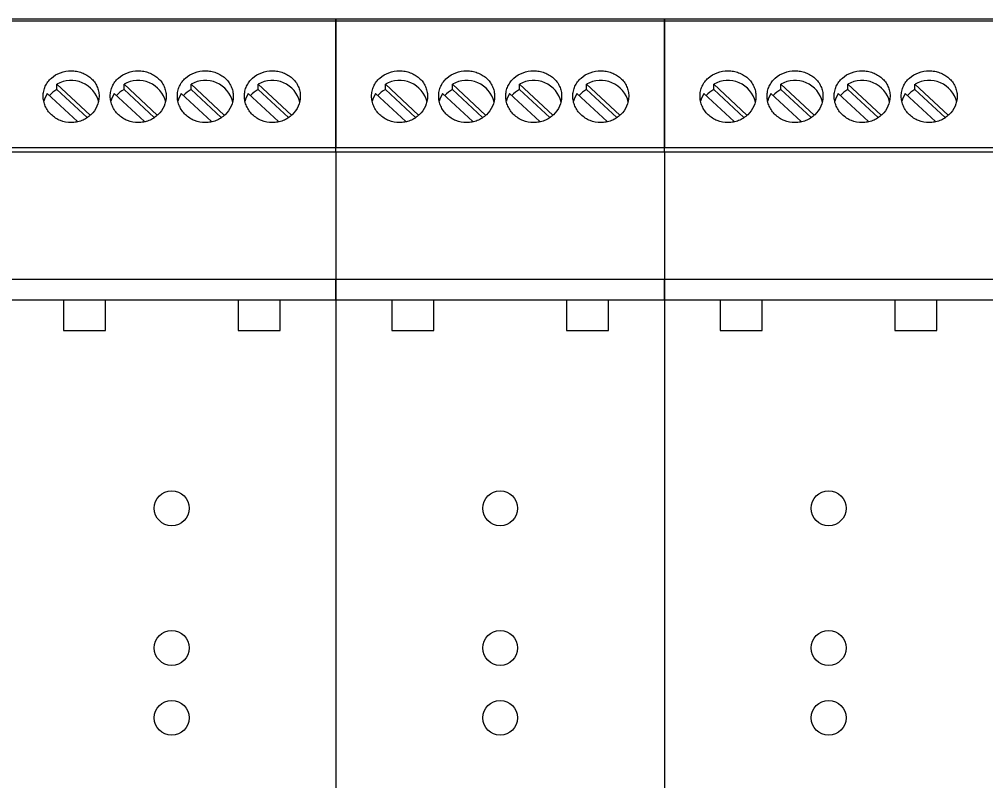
# Model space of a CAD drawing. Header units: millimetres. Extents: x 4137 to 6698, y 1400 to 3585.
# Drawn here: x 5563 to 5632.1, y 2491.3 to 2545.8 of the extents above; entities that cross this region are included whole.
import ezdxf

# ---------------------------------------------------------------- set-up
doc = ezdxf.new("R2010")
doc.units = ezdxf.units.MM
doc.layers.add('000-PI-Oprema', color=30, linetype='Continuous', lineweight=5)

msp = doc.modelspace()

# ---------------------------------------------------------------- linework, layer by layer
at = {"layer": '000-PI-Oprema', "color": 0, "linetype": 'ByBlock', "lineweight": 0}
for p, q in [((5585.645, 2545.778), (5562.145, 2545.778)), ((5562.145, 2545.678), (5585.645, 2545.678)), ((5585.645, 2545.778), (5585.645, 2545.678)), ((5609.145, 2545.778), (5585.645, 2545.778)), ((5585.645, 2545.678), (5585.645, 2545.778)), ((5585.645, 2545.678), (5585.645, 2536.578)), ((5585.645, 2536.578), (5585.645, 2545.678)), ((5585.645, 2545.678), (5609.145, 2545.678)), ((5609.145, 2545.778), (5609.145, 2545.678)), ((5632.645, 2545.778), (5609.145, 2545.778)), ((5609.145, 2545.678), (5609.145, 2545.778)), ((5609.145, 2545.678), (5609.145, 2536.578)), ((5609.145, 2536.578), (5609.145, 2545.678)), ((5609.145, 2545.678), (5632.645, 2545.678)), ((5565.679, 2540.752), (5565.679, 2541.127)), ((5568.055, 2538.924), (5565.679, 2541.127)), ((5567.84, 2538.749), (5565.679, 2540.752)), ((5570.479, 2540.752), (5570.479, 2541.127)), ((5572.855, 2538.924), (5570.479, 2541.127)), ((5572.64, 2538.749), (5570.479, 2540.752)), ((5575.279, 2540.752), (5575.279, 2541.127)), ((5577.655, 2538.924), (5575.279, 2541.127)), ((5577.44, 2538.749), (5575.279, 2540.752)), ((5580.079, 2540.752), (5580.079, 2541.127)), ((5582.455, 2538.924), (5580.079, 2541.127)), ((5582.24, 2538.749), (5580.079, 2540.752)), ((5589.179, 2540.752), (5589.179, 2541.127)), ((5591.555, 2538.924), (5589.179, 2541.127)), ((5591.34, 2538.749), (5589.179, 2540.752)), ((5593.979, 2540.752), (5593.979, 2541.127)), ((5596.355, 2538.924), (5593.979, 2541.127)), ((5596.14, 2538.749), (5593.979, 2540.752)), ((5598.779, 2540.752), (5598.779, 2541.127)), ((5601.155, 2538.924), (5598.779, 2541.127)), ((5600.94, 2538.749), (5598.779, 2540.752)), ((5603.579, 2540.752), (5603.579, 2541.127)), ((5605.955, 2538.924), (5603.579, 2541.127)), ((5605.74, 2538.749), (5603.579, 2540.752)), ((5612.679, 2540.752), (5612.679, 2541.127)), ((5615.055, 2538.924), (5612.679, 2541.127)), ((5614.84, 2538.749), (5612.679, 2540.752)), ((5617.479, 2540.752), (5617.479, 2541.127)), ((5619.855, 2538.924), (5617.479, 2541.127)), ((5619.64, 2538.749), (5617.479, 2540.752)), ((5622.279, 2540.752), (5622.279, 2541.127)), ((5624.655, 2538.924), (5622.279, 2541.127)), ((5624.44, 2538.749), (5622.279, 2540.752)), ((5627.079, 2540.752), (5627.079, 2541.127)), ((5629.455, 2538.924), (5627.079, 2541.127)), ((5629.24, 2538.749), (5627.079, 2540.752)), ((5564.972, 2540.471), (5567.144, 2538.457)), ((5569.772, 2540.471), (5571.944, 2538.457)), ((5574.572, 2540.471), (5576.744, 2538.457)), ((5579.372, 2540.471), (5581.544, 2538.457)), ((5588.472, 2540.471), (5590.644, 2538.457)), ((5593.272, 2540.471), (5595.444, 2538.457)), ((5598.072, 2540.471), (5600.244, 2538.457)), ((5602.872, 2540.471), (5605.044, 2538.457)), ((5611.972, 2540.471), (5614.144, 2538.457)), ((5616.772, 2540.471), (5618.944, 2538.457)), ((5621.572, 2540.471), (5623.744, 2538.457)), ((5626.372, 2540.471), (5628.544, 2538.457)), ((5585.645, 2536.578), (5562.145, 2536.578)), ((5585.645, 2536.278), (5585.645, 2536.578)), ((5609.145, 2536.578), (5585.645, 2536.578)), ((5585.645, 2536.278), (5585.645, 2536.578)), ((5609.145, 2536.278), (5609.145, 2536.578)), ((5632.645, 2536.578), (5609.145, 2536.578)), ((5609.145, 2536.278), (5609.145, 2536.578)), ((5585.645, 2536.278), (5562.145, 2536.278)), ((5585.645, 2536.278), (5585.645, 2527.172)), ((5609.145, 2536.278), (5585.645, 2536.278)), ((5585.645, 2536.278), (5585.645, 2527.172)), ((5609.145, 2536.278), (5609.145, 2527.172)), ((5632.645, 2536.278), (5609.145, 2536.278)), ((5609.145, 2536.278), (5609.145, 2527.172)), ((5562.145, 2527.172), (5585.645, 2527.172)), ((5585.645, 2527.172), (5585.645, 2525.704)), ((5585.645, 2527.172), (5609.145, 2527.172)), ((5585.645, 2525.704), (5585.645, 2527.172)), ((5609.145, 2527.172), (5609.145, 2525.704)), ((5609.145, 2527.172), (5632.645, 2527.172)), ((5609.145, 2525.704), (5609.145, 2527.172)), ((5562.145, 2525.704), (5566.145, 2525.704)), ((5566.145, 2525.704), (5566.145, 2523.504)), ((5566.145, 2525.704), (5569.145, 2525.704)), ((5569.145, 2523.504), (5569.145, 2525.704)), ((5569.145, 2525.704), (5578.645, 2525.704)), ((5578.645, 2525.704), (5578.645, 2523.504)), ((5578.645, 2525.704), (5581.645, 2525.704)), ((5581.645, 2523.504), (5581.645, 2525.704)), ((5581.645, 2525.704), (5585.645, 2525.704)), ((5585.645, 2525.704), (5585.645, 2446.278)), ((5585.645, 2525.704), (5585.645, 2446.278)), ((5585.645, 2525.704), (5589.645, 2525.704)), ((5589.645, 2525.704), (5589.645, 2523.504)), ((5589.645, 2525.704), (5592.645, 2525.704)), ((5592.645, 2523.504), (5592.645, 2525.704)), ((5592.645, 2525.704), (5602.145, 2525.704)), ((5602.145, 2525.704), (5602.145, 2523.504)), ((5602.145, 2525.704), (5605.145, 2525.704)), ((5605.145, 2523.504), (5605.145, 2525.704)), ((5605.145, 2525.704), (5609.145, 2525.704)), ((5609.145, 2525.704), (5609.145, 2446.278)), ((5609.145, 2525.704), (5609.145, 2446.278)), ((5609.145, 2525.704), (5613.145, 2525.704)), ((5613.145, 2525.704), (5613.145, 2523.504)), ((5613.145, 2525.704), (5616.145, 2525.704)), ((5616.145, 2523.504), (5616.145, 2525.704)), ((5616.145, 2525.704), (5625.645, 2525.704)), ((5625.645, 2525.704), (5625.645, 2523.504)), ((5625.645, 2525.704), (5628.645, 2525.704)), ((5628.645, 2523.504), (5628.645, 2525.704)), ((5628.645, 2525.704), (5632.645, 2525.704)), ((5566.145, 2523.504), (5569.145, 2523.504)), ((5578.645, 2523.504), (5581.645, 2523.504)), ((5589.645, 2523.504), (5592.645, 2523.504)), ((5602.145, 2523.504), (5605.145, 2523.504)), ((5613.145, 2523.504), (5616.145, 2523.504)), ((5625.645, 2523.504), (5628.645, 2523.504))]:
    msp.add_line(p, q, dxfattribs=at)
at = {"layer": '000-PI-Oprema', "color": 0, "linetype": 'ByBlock', "lineweight": 0, "flags": 128}
for points in [[(5564.972, 2540.471), (5564.78, 2540.065), (5564.738, 2539.914)], [(5569.772, 2540.471), (5569.58, 2540.065), (5569.538, 2539.914)], [(5574.572, 2540.471), (5574.38, 2540.065), (5574.338, 2539.914)], [(5579.372, 2540.471), (5579.18, 2540.065), (5579.138, 2539.914)], [(5588.472, 2540.471), (5588.28, 2540.065), (5588.238, 2539.914)], [(5593.272, 2540.471), (5593.08, 2540.065), (5593.038, 2539.914)], [(5598.072, 2540.471), (5597.88, 2540.065), (5597.838, 2539.914)], [(5602.872, 2540.471), (5602.68, 2540.065), (5602.638, 2539.914)], [(5611.972, 2540.471), (5611.78, 2540.065), (5611.738, 2539.914)], [(5616.772, 2540.471), (5616.58, 2540.065), (5616.538, 2539.914)], [(5621.572, 2540.471), (5621.38, 2540.065), (5621.338, 2539.914)], [(5626.372, 2540.471), (5626.18, 2540.065), (5626.138, 2539.914)]]:
    msp.add_lwpolyline(points, dxfattribs=at)
at = {"layer": '000-PI-Oprema', "color": 0, "linetype": 'ByBlock', "lineweight": 0, "ltscale": 0.25}
for centre in [(5573.895, 2510.778), (5597.395, 2510.778), (5620.895, 2510.778), (5573.895, 2500.778), (5597.395, 2500.778), (5620.895, 2500.778), (5573.895, 2495.778), (5597.395, 2495.778), (5620.895, 2495.778)]:
    msp.add_circle(centre, 1.25, dxfattribs=at)
at = {"layer": '000-PI-Oprema', "color": 0, "linetype": 'ByBlock', "lineweight": 0}
for centre, radius, start, end in [((5566.698, 2539.379), 2.023, 13.40006, 120.22754), ((5571.498, 2539.379), 2.023, 13.40006, 120.22754), ((5576.298, 2539.379), 2.023, 13.40006, 120.22754), ((5581.098, 2539.379), 2.023, 13.40006, 120.22754), ((5590.198, 2539.379), 2.023, 13.40006, 120.22754), ((5594.998, 2539.379), 2.023, 13.40006, 120.22754), ((5599.798, 2539.379), 2.023, 13.40006, 120.22754), ((5604.598, 2539.379), 2.023, 13.40006, 120.22754), ((5613.698, 2539.379), 2.023, 13.40006, 120.22754), ((5618.498, 2539.379), 2.023, 13.40006, 120.22754), ((5623.298, 2539.379), 2.023, 13.40006, 120.22754), ((5628.098, 2539.379), 2.023, 13.40006, 120.22754), ((5566.617, 2539.027), 1.964, 118.52592, 138.89397), ((5571.417, 2539.027), 1.964, 118.52592, 138.89397), ((5576.217, 2539.027), 1.964, 118.52592, 138.89397), ((5581.017, 2539.027), 1.964, 118.52592, 138.89397), ((5590.117, 2539.027), 1.964, 118.52592, 138.89397), ((5594.917, 2539.027), 1.964, 118.52592, 138.89397), ((5599.717, 2539.027), 1.964, 118.52592, 138.89397), ((5604.517, 2539.027), 1.964, 118.52592, 138.89397), ((5613.617, 2539.027), 1.964, 118.52592, 138.89397), ((5618.417, 2539.027), 1.964, 118.52592, 138.89397), ((5623.217, 2539.027), 1.964, 118.52592, 138.89397), ((5628.017, 2539.027), 1.964, 118.52592, 138.89397)]:
    msp.add_arc(centre, radius, start, end, dxfattribs=at)
for points in [[(5566.695, 2538.383), (5566.827, 2538.383), (5566.957, 2538.396), (5567.213, 2538.445), (5567.34, 2538.482), (5567.582, 2538.579), (5567.697, 2538.638), (5567.914, 2538.778), (5568.017, 2538.859), (5568.294, 2539.123), (5568.443, 2539.335), (5568.642, 2539.789), (5568.695, 2540.035), (5568.695, 2540.398), (5568.682, 2540.521), (5568.631, 2540.756), (5568.593, 2540.871), (5568.493, 2541.091), (5568.43, 2541.198), (5568.286, 2541.394), (5568.203, 2541.485), (5568.016, 2541.652), (5567.916, 2541.727), (5567.699, 2541.856), (5567.582, 2541.912), (5567.34, 2542.001), (5567.215, 2542.035), (5566.959, 2542.08), (5566.826, 2542.092), (5566.435, 2542.092), (5566.171, 2542.046), (5565.69, 2541.868), (5565.467, 2541.736), (5565.19, 2541.488), (5565.105, 2541.395), (5564.96, 2541.199), (5564.898, 2541.094), (5564.798, 2540.874), (5564.759, 2540.757), (5564.708, 2540.522), (5564.695, 2540.402), (5564.695, 2540.157), (5564.708, 2540.036), (5564.758, 2539.797), (5564.797, 2539.678), (5564.897, 2539.449), (5564.958, 2539.34), (5565.103, 2539.134), (5565.187, 2539.036), (5565.464, 2538.771), (5565.687, 2538.628), (5566.168, 2538.435), (5566.43, 2538.383), (5566.695, 2538.383)], [(5571.495, 2538.383), (5571.627, 2538.383), (5571.757, 2538.396), (5572.013, 2538.445), (5572.14, 2538.482), (5572.382, 2538.579), (5572.497, 2538.638), (5572.714, 2538.778), (5572.817, 2538.859), (5573.094, 2539.123), (5573.243, 2539.335), (5573.442, 2539.789), (5573.495, 2540.035), (5573.495, 2540.398), (5573.482, 2540.521), (5573.431, 2540.756), (5573.393, 2540.871), (5573.293, 2541.091), (5573.23, 2541.198), (5573.086, 2541.394), (5573.003, 2541.485), (5572.816, 2541.652), (5572.716, 2541.727), (5572.499, 2541.856), (5572.382, 2541.912), (5572.14, 2542.001), (5572.015, 2542.035), (5571.759, 2542.08), (5571.626, 2542.092), (5571.235, 2542.092), (5570.971, 2542.046), (5570.49, 2541.868), (5570.267, 2541.736), (5569.99, 2541.488), (5569.905, 2541.395), (5569.76, 2541.199), (5569.698, 2541.094), (5569.598, 2540.874), (5569.559, 2540.757), (5569.508, 2540.522), (5569.495, 2540.402), (5569.495, 2540.157), (5569.508, 2540.036), (5569.558, 2539.797), (5569.597, 2539.678), (5569.697, 2539.449), (5569.758, 2539.34), (5569.903, 2539.134), (5569.987, 2539.036), (5570.264, 2538.771), (5570.487, 2538.628), (5570.968, 2538.435), (5571.23, 2538.383), (5571.495, 2538.383)], [(5576.295, 2538.383), (5576.427, 2538.383), (5576.557, 2538.396), (5576.813, 2538.445), (5576.94, 2538.482), (5577.182, 2538.579), (5577.297, 2538.638), (5577.514, 2538.778), (5577.617, 2538.859), (5577.894, 2539.123), (5578.043, 2539.335), (5578.242, 2539.789), (5578.295, 2540.035), (5578.295, 2540.398), (5578.282, 2540.521), (5578.231, 2540.756), (5578.193, 2540.871), (5578.093, 2541.091), (5578.03, 2541.198), (5577.886, 2541.394), (5577.803, 2541.485), (5577.616, 2541.652), (5577.516, 2541.727), (5577.299, 2541.856), (5577.182, 2541.912), (5576.94, 2542.001), (5576.815, 2542.035), (5576.559, 2542.08), (5576.426, 2542.092), (5576.035, 2542.092), (5575.771, 2542.046), (5575.29, 2541.868), (5575.067, 2541.736), (5574.79, 2541.488), (5574.705, 2541.395), (5574.56, 2541.199), (5574.498, 2541.094), (5574.398, 2540.874), (5574.359, 2540.757), (5574.308, 2540.522), (5574.295, 2540.402), (5574.295, 2540.157), (5574.308, 2540.036), (5574.358, 2539.797), (5574.397, 2539.678), (5574.497, 2539.449), (5574.558, 2539.34), (5574.703, 2539.134), (5574.787, 2539.036), (5575.064, 2538.771), (5575.287, 2538.628), (5575.768, 2538.435), (5576.03, 2538.383), (5576.295, 2538.383)], [(5581.095, 2538.383), (5581.227, 2538.383), (5581.357, 2538.396), (5581.613, 2538.445), (5581.74, 2538.482), (5581.982, 2538.579), (5582.097, 2538.638), (5582.314, 2538.778), (5582.417, 2538.859), (5582.694, 2539.123), (5582.843, 2539.335), (5583.042, 2539.789), (5583.095, 2540.035), (5583.095, 2540.398), (5583.082, 2540.521), (5583.031, 2540.756), (5582.993, 2540.871), (5582.893, 2541.091), (5582.83, 2541.198), (5582.686, 2541.394), (5582.603, 2541.485), (5582.416, 2541.652), (5582.316, 2541.727), (5582.099, 2541.856), (5581.982, 2541.912), (5581.74, 2542.001), (5581.615, 2542.035), (5581.359, 2542.08), (5581.226, 2542.092), (5580.835, 2542.092), (5580.571, 2542.046), (5580.09, 2541.868), (5579.867, 2541.736), (5579.59, 2541.488), (5579.505, 2541.395), (5579.36, 2541.199), (5579.298, 2541.094), (5579.198, 2540.874), (5579.159, 2540.757), (5579.108, 2540.522), (5579.095, 2540.402), (5579.095, 2540.157), (5579.108, 2540.036), (5579.158, 2539.797), (5579.197, 2539.678), (5579.297, 2539.449), (5579.358, 2539.34), (5579.503, 2539.134), (5579.587, 2539.036), (5579.864, 2538.771), (5580.087, 2538.628), (5580.568, 2538.435), (5580.83, 2538.383), (5581.095, 2538.383)], [(5590.195, 2538.383), (5590.327, 2538.383), (5590.457, 2538.396), (5590.713, 2538.445), (5590.84, 2538.482), (5591.082, 2538.579), (5591.197, 2538.638), (5591.414, 2538.778), (5591.517, 2538.859), (5591.794, 2539.123), (5591.943, 2539.335), (5592.142, 2539.789), (5592.195, 2540.035), (5592.195, 2540.398), (5592.182, 2540.521), (5592.131, 2540.756), (5592.093, 2540.871), (5591.993, 2541.091), (5591.93, 2541.198), (5591.786, 2541.394), (5591.703, 2541.485), (5591.516, 2541.652), (5591.416, 2541.727), (5591.199, 2541.856), (5591.082, 2541.912), (5590.84, 2542.001), (5590.715, 2542.035), (5590.459, 2542.08), (5590.326, 2542.092), (5589.935, 2542.092), (5589.671, 2542.046), (5589.19, 2541.868), (5588.967, 2541.736), (5588.69, 2541.488), (5588.605, 2541.395), (5588.46, 2541.199), (5588.398, 2541.094), (5588.298, 2540.874), (5588.259, 2540.757), (5588.208, 2540.522), (5588.195, 2540.402), (5588.195, 2540.157), (5588.208, 2540.036), (5588.258, 2539.797), (5588.297, 2539.678), (5588.397, 2539.449), (5588.458, 2539.34), (5588.603, 2539.134), (5588.687, 2539.036), (5588.964, 2538.771), (5589.187, 2538.628), (5589.668, 2538.435), (5589.93, 2538.383), (5590.195, 2538.383)], [(5594.995, 2538.383), (5595.127, 2538.383), (5595.257, 2538.396), (5595.513, 2538.445), (5595.64, 2538.482), (5595.882, 2538.579), (5595.997, 2538.638), (5596.214, 2538.778), (5596.317, 2538.859), (5596.594, 2539.123), (5596.743, 2539.335), (5596.942, 2539.789), (5596.995, 2540.035), (5596.995, 2540.398), (5596.982, 2540.521), (5596.931, 2540.756), (5596.893, 2540.871), (5596.793, 2541.091), (5596.73, 2541.198), (5596.586, 2541.394), (5596.503, 2541.485), (5596.316, 2541.652), (5596.216, 2541.727), (5595.999, 2541.856), (5595.882, 2541.912), (5595.64, 2542.001), (5595.515, 2542.035), (5595.259, 2542.08), (5595.126, 2542.092), (5594.735, 2542.092), (5594.471, 2542.046), (5593.99, 2541.868), (5593.767, 2541.736), (5593.49, 2541.488), (5593.405, 2541.395), (5593.26, 2541.199), (5593.198, 2541.094), (5593.098, 2540.874), (5593.059, 2540.757), (5593.008, 2540.522), (5592.995, 2540.402), (5592.995, 2540.157), (5593.008, 2540.036), (5593.058, 2539.797), (5593.097, 2539.678), (5593.197, 2539.449), (5593.258, 2539.34), (5593.403, 2539.134), (5593.487, 2539.036), (5593.764, 2538.771), (5593.987, 2538.628), (5594.468, 2538.435), (5594.73, 2538.383), (5594.995, 2538.383)], [(5599.795, 2538.383), (5599.927, 2538.383), (5600.057, 2538.396), (5600.313, 2538.445), (5600.44, 2538.482), (5600.682, 2538.579), (5600.797, 2538.638), (5601.014, 2538.778), (5601.117, 2538.859), (5601.394, 2539.123), (5601.543, 2539.335), (5601.742, 2539.789), (5601.795, 2540.035), (5601.795, 2540.398), (5601.782, 2540.521), (5601.731, 2540.756), (5601.693, 2540.871), (5601.593, 2541.091), (5601.53, 2541.198), (5601.386, 2541.394), (5601.303, 2541.485), (5601.116, 2541.652), (5601.016, 2541.727), (5600.799, 2541.856), (5600.682, 2541.912), (5600.44, 2542.001), (5600.315, 2542.035), (5600.059, 2542.08), (5599.926, 2542.092), (5599.535, 2542.092), (5599.271, 2542.046), (5598.79, 2541.868), (5598.567, 2541.736), (5598.29, 2541.488), (5598.205, 2541.395), (5598.06, 2541.199), (5597.998, 2541.094), (5597.898, 2540.874), (5597.859, 2540.757), (5597.808, 2540.522), (5597.795, 2540.402), (5597.795, 2540.157), (5597.808, 2540.036), (5597.858, 2539.797), (5597.897, 2539.678), (5597.997, 2539.449), (5598.058, 2539.34), (5598.203, 2539.134), (5598.287, 2539.036), (5598.564, 2538.771), (5598.787, 2538.628), (5599.268, 2538.435), (5599.53, 2538.383), (5599.795, 2538.383)], [(5604.595, 2538.383), (5604.727, 2538.383), (5604.857, 2538.396), (5605.113, 2538.445), (5605.24, 2538.482), (5605.482, 2538.579), (5605.597, 2538.638), (5605.814, 2538.778), (5605.917, 2538.859), (5606.194, 2539.123), (5606.343, 2539.335), (5606.542, 2539.789), (5606.595, 2540.035), (5606.595, 2540.398), (5606.582, 2540.521), (5606.531, 2540.756), (5606.493, 2540.871), (5606.393, 2541.091), (5606.33, 2541.198), (5606.186, 2541.394), (5606.103, 2541.485), (5605.916, 2541.652), (5605.816, 2541.727), (5605.599, 2541.856), (5605.482, 2541.912), (5605.24, 2542.001), (5605.115, 2542.035), (5604.859, 2542.08), (5604.726, 2542.092), (5604.335, 2542.092), (5604.071, 2542.046), (5603.59, 2541.868), (5603.367, 2541.736), (5603.09, 2541.488), (5603.005, 2541.395), (5602.86, 2541.199), (5602.798, 2541.094), (5602.698, 2540.874), (5602.659, 2540.757), (5602.608, 2540.522), (5602.595, 2540.402), (5602.595, 2540.157), (5602.608, 2540.036), (5602.658, 2539.797), (5602.697, 2539.678), (5602.797, 2539.449), (5602.858, 2539.34), (5603.003, 2539.134), (5603.087, 2539.036), (5603.364, 2538.771), (5603.587, 2538.628), (5604.068, 2538.435), (5604.33, 2538.383), (5604.595, 2538.383)], [(5613.695, 2538.383), (5613.827, 2538.383), (5613.957, 2538.396), (5614.213, 2538.445), (5614.34, 2538.482), (5614.582, 2538.579), (5614.697, 2538.638), (5614.914, 2538.778), (5615.017, 2538.859), (5615.294, 2539.123), (5615.443, 2539.335), (5615.642, 2539.789), (5615.695, 2540.035), (5615.695, 2540.398), (5615.682, 2540.521), (5615.631, 2540.756), (5615.593, 2540.871), (5615.493, 2541.091), (5615.43, 2541.198), (5615.286, 2541.394), (5615.203, 2541.485), (5615.016, 2541.652), (5614.916, 2541.727), (5614.699, 2541.856), (5614.582, 2541.912), (5614.34, 2542.001), (5614.215, 2542.035), (5613.959, 2542.08), (5613.826, 2542.092), (5613.435, 2542.092), (5613.171, 2542.046), (5612.69, 2541.868), (5612.467, 2541.736), (5612.19, 2541.488), (5612.105, 2541.395), (5611.96, 2541.199), (5611.898, 2541.094), (5611.798, 2540.874), (5611.759, 2540.757), (5611.708, 2540.522), (5611.695, 2540.402), (5611.695, 2540.157), (5611.708, 2540.036), (5611.758, 2539.797), (5611.797, 2539.678), (5611.897, 2539.449), (5611.958, 2539.34), (5612.103, 2539.134), (5612.187, 2539.036), (5612.464, 2538.771), (5612.687, 2538.628), (5613.168, 2538.435), (5613.43, 2538.383), (5613.695, 2538.383)], [(5618.495, 2538.383), (5618.627, 2538.383), (5618.757, 2538.396), (5619.013, 2538.445), (5619.14, 2538.482), (5619.382, 2538.579), (5619.497, 2538.638), (5619.714, 2538.778), (5619.817, 2538.859), (5620.094, 2539.123), (5620.243, 2539.335), (5620.442, 2539.789), (5620.495, 2540.035), (5620.495, 2540.398), (5620.482, 2540.521), (5620.431, 2540.756), (5620.393, 2540.871), (5620.293, 2541.091), (5620.23, 2541.198), (5620.086, 2541.394), (5620.003, 2541.485), (5619.816, 2541.652), (5619.716, 2541.727), (5619.499, 2541.856), (5619.382, 2541.912), (5619.14, 2542.001), (5619.015, 2542.035), (5618.759, 2542.08), (5618.626, 2542.092), (5618.235, 2542.092), (5617.971, 2542.046), (5617.49, 2541.868), (5617.267, 2541.736), (5616.99, 2541.488), (5616.905, 2541.395), (5616.76, 2541.199), (5616.698, 2541.094), (5616.598, 2540.874), (5616.559, 2540.757), (5616.508, 2540.522), (5616.495, 2540.402), (5616.495, 2540.157), (5616.508, 2540.036), (5616.558, 2539.797), (5616.597, 2539.678), (5616.697, 2539.449), (5616.758, 2539.34), (5616.903, 2539.134), (5616.987, 2539.036), (5617.264, 2538.771), (5617.487, 2538.628), (5617.968, 2538.435), (5618.23, 2538.383), (5618.495, 2538.383)], [(5623.295, 2538.383), (5623.427, 2538.383), (5623.557, 2538.396), (5623.813, 2538.445), (5623.94, 2538.482), (5624.182, 2538.579), (5624.297, 2538.638), (5624.514, 2538.778), (5624.617, 2538.859), (5624.894, 2539.123), (5625.043, 2539.335), (5625.242, 2539.789), (5625.295, 2540.035), (5625.295, 2540.398), (5625.282, 2540.521), (5625.231, 2540.756), (5625.193, 2540.871), (5625.093, 2541.091), (5625.03, 2541.198), (5624.886, 2541.394), (5624.803, 2541.485), (5624.616, 2541.652), (5624.516, 2541.727), (5624.299, 2541.856), (5624.182, 2541.912), (5623.94, 2542.001), (5623.815, 2542.035), (5623.559, 2542.08), (5623.426, 2542.092), (5623.035, 2542.092), (5622.771, 2542.046), (5622.29, 2541.868), (5622.067, 2541.736), (5621.79, 2541.488), (5621.705, 2541.395), (5621.56, 2541.199), (5621.498, 2541.094), (5621.398, 2540.874), (5621.359, 2540.757), (5621.308, 2540.522), (5621.295, 2540.402), (5621.295, 2540.157), (5621.308, 2540.036), (5621.358, 2539.797), (5621.397, 2539.678), (5621.497, 2539.449), (5621.558, 2539.34), (5621.703, 2539.134), (5621.787, 2539.036), (5622.064, 2538.771), (5622.287, 2538.628), (5622.768, 2538.435), (5623.03, 2538.383), (5623.295, 2538.383)], [(5628.095, 2538.383), (5628.227, 2538.383), (5628.357, 2538.396), (5628.613, 2538.445), (5628.74, 2538.482), (5628.982, 2538.579), (5629.097, 2538.638), (5629.314, 2538.778), (5629.417, 2538.859), (5629.694, 2539.123), (5629.843, 2539.335), (5630.042, 2539.789), (5630.095, 2540.035), (5630.095, 2540.398), (5630.082, 2540.521), (5630.031, 2540.756), (5629.993, 2540.871), (5629.893, 2541.091), (5629.83, 2541.198), (5629.686, 2541.394), (5629.603, 2541.485), (5629.416, 2541.652), (5629.316, 2541.727), (5629.099, 2541.856), (5628.982, 2541.912), (5628.74, 2542.001), (5628.615, 2542.035), (5628.359, 2542.08), (5628.226, 2542.092), (5627.835, 2542.092), (5627.571, 2542.046), (5627.09, 2541.868), (5626.867, 2541.736), (5626.59, 2541.488), (5626.505, 2541.395), (5626.36, 2541.199), (5626.298, 2541.094), (5626.198, 2540.874), (5626.159, 2540.757), (5626.108, 2540.522), (5626.095, 2540.402), (5626.095, 2540.157), (5626.108, 2540.036), (5626.158, 2539.797), (5626.197, 2539.678), (5626.297, 2539.449), (5626.358, 2539.34), (5626.503, 2539.134), (5626.587, 2539.036), (5626.864, 2538.771), (5627.087, 2538.628), (5627.568, 2538.435), (5627.83, 2538.383), (5628.095, 2538.383)]]:
    msp.add_open_spline(points, degree=3, knots=[0, 0, 0, 0, 0.03125, 0.03125, 0.0625, 0.0625, 0.09375, 0.09375, 0.125, 0.125, 0.1875, 0.1875, 0.25, 0.25, 0.28125, 0.28125, 0.3125, 0.3125, 0.34375, 0.34375, 0.375, 0.375, 0.40625, 0.40625, 0.4375, 0.4375, 0.46875, 0.46875, 0.5, 0.5, 0.5625, 0.5625, 0.625, 0.625, 0.65625, 0.65625, 0.6875, 0.6875, 0.71875, 0.71875, 0.75, 0.75, 0.78125, 0.78125, 0.8125, 0.8125, 0.84375, 0.84375, 0.875, 0.875, 0.9375, 0.9375, 1, 1, 1, 1], dxfattribs=at)

doc.saveas('drawing.dxf')
